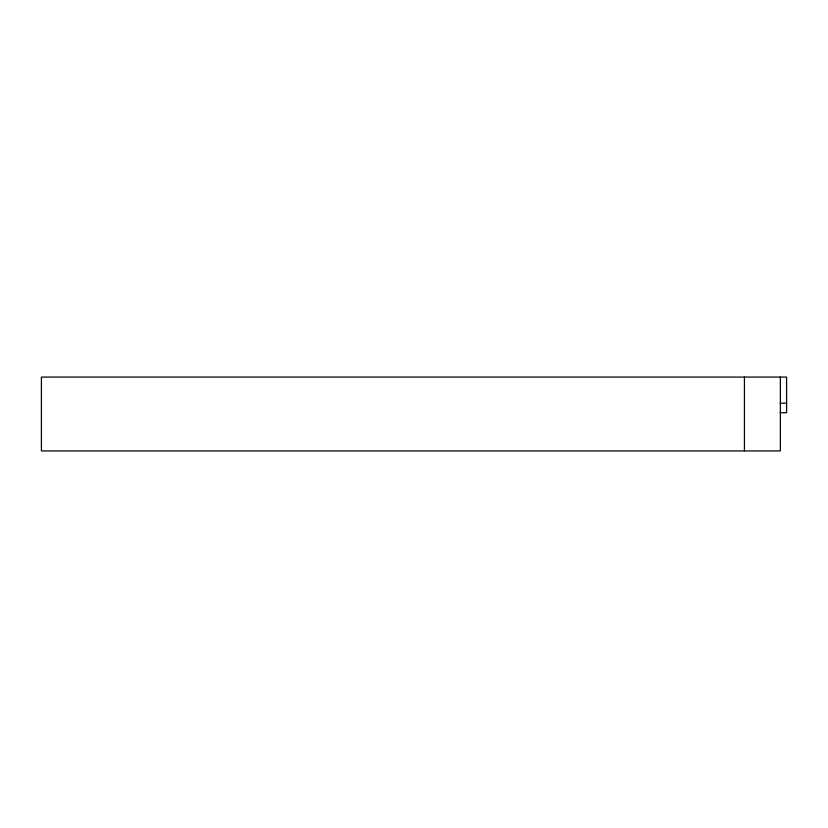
<?xml version="1.0" encoding="UTF-8"?>
<svg xmlns="http://www.w3.org/2000/svg" width="828" height="828" viewBox="0 0 828 828"><rect width="100%" height="100%" fill="white"/><g stroke="black" fill="none" stroke-linecap="round" stroke-linejoin="round"><path stroke-width="1.24" d="M780.183 403.174L786.6 403.174M780.162 412.727L786.6 412.727L786.6 377.071L41.4 377.071L41.4 450.929L780.369 450.929L780.369 377.071M744.434 377.071L744.434 450.929"/></g></svg>
